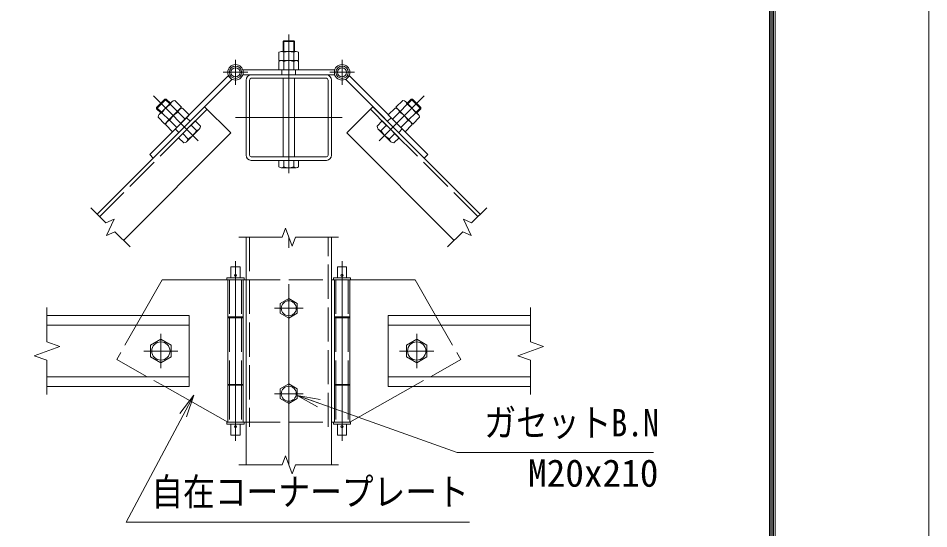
# Model space of a CAD drawing. Units: millimetres at full size; details may follow other scales. Extents: x -16800 to 16800, y -11880 to 11880.
# Drawn here: x 10403 to 16800, y -2668 to 917 of the extents above; entities that cross this region are included whole.
import ezdxf
from ezdxf.enums import TextEntityAlignment as Align

# ---------------------------------------------------------------- set-up
doc = ezdxf.new("R2010")
doc.units = ezdxf.units.MM
doc.header["$LTSCALE"] = 40
doc.linetypes.add('DASHED', pattern=[7.5, 6, -1.5])
doc.linetypes.add('USER1', pattern=[50.8, 31.75, -6.35, 6.35, -6.35])
for name, color, linetype, lineweight in [('0-0_D-STR1', 1, 'Continuous', 18), ('0-1_D-BMK', 2, 'USER1', 13), ('0-2_D-STR3', 3, 'Continuous', 13), ('0-6_D-STR-DIM', 7, 'Continuous', 13), ('0-7_0', 7, 'Continuous', 18), ('0-9_D-STR-TXT', 7, 'Continuous', 13), ('0-C_D-TTL', 7, 'Continuous', 18)]:
    doc.layers.add(name, color=color, linetype=linetype, lineweight=lineweight)
doc.styles.add('ＭＳ ゴシック', font='')
doc.styles.get('ＭＳ ゴシック').set_extended_font_data('MS Gothic')

# ---------------------------------------------------------------- blocks, each defined once
blk = doc.blocks.new('_Open')
at = {"layer": '0-7_0'}
blk.add_line((-40, 6.67), (0, 0), dxfattribs=at)
blk.add_lwpolyline([(-40, -6.67), (0, 0), (-40, 0)], dxfattribs=at)

msp = doc.modelspace()

# ---------------------------------------------------------------- linework, layer by layer
at = {"layer": '0-0_D-STR1'}
for p, q in [((12567.9, 519.33), (12039.9, 519.33)), ((12003.9, 483.33), (12003.9, -44.67)), ((12027.9, 483.33), (12027.9, -44.67)), ((12567.9, 495.33), (12039.9, 495.33)), ((12579.9, -44.67), (12579.9, 483.33)), ((12603.9, -44.67), (12603.9, 483.33)), ((10958.6, -459.03), (11712.84, 295.21)), ((11896.69, 111.36), (11712.84, 295.21)), ((12711.11, 111.36), (12894.96, 295.21)), ((13649.21, -459.03), (12894.96, 295.21)), ((11142.44, -642.88), (11896.69, 111.36)), ((13465.36, -642.88), (12711.11, 111.36)), ((12039.9, -56.67), (12567.9, -56.67)), ((12039.9, -80.67), (12567.9, -80.67)), ((12003.9, -619.41), (12003.9, -2219.41)), ((12603.9, -2219.41), (12603.9, -619.41)), ((11605.1, -1169.41), (10605.1, -1169.41)), ((11605.1, -1169.41), (11605.1, -1669.41)), ((13002.7, -1169.41), (14002.7, -1169.41)), ((13002.7, -1169.41), (13002.7, -1669.41)), ((11605.1, -1237.41), (10605.1, -1237.41)), ((13002.7, -1237.41), (14002.7, -1237.41)), ((10605.1, -1601.41), (11605.1, -1601.41)), ((14002.7, -1601.41), (13002.7, -1601.41)), ((10605.1, -1669.41), (11605.1, -1669.41)), ((14002.7, -1669.41), (13002.7, -1669.41))]:
    msp.add_line(p, q, dxfattribs=at)
at = {"layer": '0-0_D-STR1', "linetype": 'DASHED'}
for p, q in [((10975.57, -476.01), (11729.81, 278.24)), ((13632.24, -476.01), (12877.99, 278.24)), ((12027.9, -619.41), (12027.9, -1952.75)), ((12579.9, -1952.75), (12579.9, -619.41))]:
    msp.add_line(p, q, dxfattribs=at)
at = {"layer": '0-0_D-STR1'}
for centre, radius, start, end in [((12039.9, 483.33), 36, 90, 180), ((12567.9, 483.33), 36, 0, 90), ((12039.9, 483.33), 12, 90, 180), ((12567.9, 483.33), 12, 0, 90), ((12039.9, -44.67), 36, 180, 270), ((12039.9, -44.67), 12, 180, 270), ((12567.9, -44.67), 36, 270, 0), ((12567.9, -44.67), 12, 270, 0)]:
    msp.add_arc(centre, radius, start, end, dxfattribs=at)
at = {"layer": '0-1_D-BMK'}
for p, q in [((12303.9, -171.57), (12303.9, 803.76)), ((11929.5, 450.61), (11929.5, 624.04)), ((12678.3, 450.61), (12678.3, 624.04)), ((12016.22, 537.33), (11842.79, 537.33)), ((12765.02, 537.33), (12591.59, 537.33)), ((11667.93, 57.28), (11353.98, 371.24)), ((12939.87, 57.28), (13253.83, 371.24)), ((11928.9, 219.33), (12678.9, 219.33)), ((12303.9, -2219.41), (12303.9, -619.41)), ((11929.5, -2050.89), (11929.5, -788.95)), ((12678.3, -2050.89), (12678.3, -788.95)), ((12203.9, -1119.41), (12403.9, -1119.41)), ((11405.1, -1299.41), (11405.1, -1539.41)), ((13202.7, -1299.41), (13202.7, -1539.41)), ((11525.1, -1419.41), (11285.1, -1419.41)), ((13082.7, -1419.41), (13322.7, -1419.41)), ((12203.9, -1719.41), (12403.9, -1719.41))]:
    msp.add_line(p, q, dxfattribs=at)
at = {"layer": '0-2_D-STR3'}
for p, q in [((12263.9, 753.91), (12269.31, 759.33)), ((12263.9, 683.33), (12263.9, 753.91)), ((12263.9, 753.91), (12343.9, 753.91)), ((12269.31, 759.33), (12338.49, 759.33)), ((12269.31, 683.33), (12269.31, 759.33)), ((12338.49, 683.33), (12338.49, 759.33)), ((12343.9, 753.91), (12338.49, 759.33)), ((12343.9, 683.33), (12343.9, 753.91)), ((12234.7, 619.33), (12234.7, 677.73)), ((12250.98, 683.33), (12355.82, 683.33)), ((12269.3, 619.33), (12269.3, 677.73)), ((12338.5, 619.33), (12338.5, 677.73)), ((12373.1, 677.73), (12373.1, 619.33)), ((12234.7, 619.33), (12373.1, 619.33)), ((12234.7, 555.33), (12234.7, 613.73)), ((12250.98, 619.33), (12355.82, 619.33)), ((12269.3, 555.33), (12269.3, 613.73)), ((12338.5, 555.33), (12338.5, 613.73)), ((12373.1, 613.73), (12373.1, 555.33)), ((11983.9, 555.33), (12623.9, 555.33)), ((11983.9, 555.33), (11983.9, 519.33)), ((11983.9, 519.33), (12623.9, 519.33)), ((12234.7, 555.33), (12373.1, 555.33)), ((12255.9, 555.33), (12255.9, 519.33)), ((12351.9, 555.33), (12351.9, 519.33)), ((12623.9, 519.33), (12623.9, 555.33)), ((11878.31, 511.59), (11326.76, -39.96)), ((11903.76, 486.13), (11352.22, -65.41)), ((11878.31, 511.59), (11903.76, 486.13)), ((12263.9, -56.67), (12263.9, 495.33)), ((12343.9, -56.67), (12343.9, 495.33)), ((12729.5, 511.59), (12704.04, 486.13)), ((12704.04, 486.13), (13255.58, -65.41)), ((12729.5, 511.59), (13281.04, -39.96)), ((11375.2, 291.32), (11433.89, 350.02)), ((11375.2, 282.13), (11443.08, 350.02)), ((11394.1, 242.34), (11485.11, 333.35)), ((11467.83, 316.07), (11433.89, 350.02)), ((11433.89, 350.02), (11443.08, 350.02)), ((11472.43, 320.67), (11443.08, 350.02)), ((11502.97, 339.9), (11551.06, 291.82)), ((13104.83, 339.9), (13056.75, 291.82)), ((13213.71, 242.34), (13122.7, 333.35)), ((13135.38, 320.67), (13164.72, 350.02)), ((13139.97, 316.07), (13173.91, 350.02)), ((13173.91, 350.02), (13164.72, 350.02)), ((13232.61, 282.13), (13164.72, 350.02)), ((13232.61, 291.32), (13173.91, 350.02)), ((11409.14, 257.38), (11375.2, 291.32)), ((11375.2, 282.13), (11375.2, 291.32)), ((11404.55, 252.79), (11375.2, 282.13)), ((11433.4, 174.16), (11551.06, 291.82)), ((11447.84, 188.6), (11538.85, 279.61)), ((11521.64, 262.4), (11473.56, 310.49)), ((11575.38, 208.66), (11527.3, 256.75)), ((11556.71, 286.16), (11604.8, 238.08)), ((13051.09, 286.16), (13003.01, 238.08)), ((13032.42, 208.66), (13080.51, 256.75)), ((13174.41, 174.16), (13056.75, 291.82)), ((13159.97, 188.6), (13068.96, 279.61)), ((13086.16, 262.4), (13134.25, 310.49)), ((13198.67, 257.38), (13232.61, 291.32)), ((13203.26, 252.79), (13232.61, 282.13)), ((13232.61, 282.13), (13232.61, 291.32)), ((11433.4, 174.16), (11385.31, 222.24)), ((11462.81, 203.57), (11414.73, 251.65)), ((11516.55, 149.83), (11468.47, 197.91)), ((11487.14, 120.42), (11604.8, 238.08)), ((11529.56, 77.99), (11647.22, 195.65)), ((11611.02, 193.39), (11585.56, 218.84)), ((11683.99, 158.88), (11647.22, 195.65)), ((12923.81, 158.88), (12960.58, 195.65)), ((13078.24, 77.99), (12960.58, 195.65)), ((12996.78, 193.39), (13022.24, 218.84)), ((13120.67, 120.42), (13003.01, 238.08)), ((13091.25, 149.83), (13139.34, 197.91)), ((13144.99, 203.57), (13193.08, 251.65)), ((13174.41, 174.16), (13222.49, 222.24)), ((11487.14, 120.42), (11439.05, 168.5)), ((11531.82, 114.19), (11506.37, 139.65)), ((11586.43, 50.01), (11677.44, 141.02)), ((11654.58, 129.47), (11617.81, 166.24)), ((13021.37, 50.01), (12930.36, 141.02)), ((12953.23, 129.47), (12990, 166.24)), ((13075.98, 114.19), (13101.43, 139.65)), ((13120.67, 120.42), (13168.75, 168.5)), ((11566.33, 41.22), (11529.56, 77.99)), ((11595.75, 70.64), (11558.98, 107.4)), ((13012.06, 70.64), (13048.83, 107.4)), ((13041.47, 41.22), (13078.24, 77.99)), ((11326.76, -39.96), (11352.22, -65.41)), ((13281.04, -39.96), (13255.58, -65.41)), ((12234.7, -80.67), (12373.1, -80.67)), ((12234.7, -127.07), (12234.7, -80.67)), ((12269.3, -127.07), (12269.3, -80.67)), ((12338.5, -127.07), (12338.5, -80.67)), ((12373.1, -127.07), (12373.1, -80.67)), ((12250.98, -132.67), (12355.82, -132.67)), ((11961.5, -827.41), (11897.5, -827.41)), ((11897.5, -906.61), (11897.5, -827.41)), ((11961.5, -906.61), (11961.5, -827.41)), ((12646.3, -827.41), (12710.3, -827.41)), ((12646.3, -906.61), (12646.3, -827.41)), ((12710.3, -906.61), (12710.3, -827.41)), ((11415.1, -919.41), (11272.25, -1169.41)), ((11875.1, -919.41), (11415.1, -919.41)), ((11989.5, -906.61), (11869.5, -906.61)), ((11869.5, -919.41), (11869.5, -906.61)), ((11875.1, -919.41), (12003.9, -919.41)), ((11875.1, -919.41), (11875.1, -1179.41)), ((11875.1, -919.41), (11875.1, -1919.41)), ((11983.9, -919.41), (11983.9, -1919.41)), ((11989.5, -919.41), (11989.5, -906.61)), ((12603.9, -919.41), (12782.7, -919.41)), ((12618.3, -906.61), (12738.3, -906.61)), ((12618.3, -919.41), (12618.3, -906.61)), ((12623.9, -919.41), (12623.9, -1919.41)), ((12732.7, -919.41), (12732.7, -1179.41)), ((12732.7, -919.41), (12732.7, -1919.41)), ((12738.3, -919.41), (12738.3, -906.61)), ((12782.7, -919.41), (13192.7, -919.41)), ((13192.7, -919.41), (13335.56, -1169.41)), ((11983.9, -1179.41), (11875.1, -1179.41)), ((11983.9, -1185.41), (11875.1, -1185.41)), ((11897.5, -1185.41), (11897.5, -1179.41)), ((11961.5, -1185.41), (11961.5, -1179.41)), ((11983.9, -1185.41), (11983.9, -1653.41)), ((12623.9, -1179.41), (12732.7, -1179.41)), ((12623.9, -1185.41), (12623.9, -1653.41)), ((12623.9, -1185.41), (12732.7, -1185.41)), ((12646.3, -1185.41), (12646.3, -1179.41)), ((12710.3, -1185.41), (12710.3, -1179.41)), ((11983.9, -1653.41), (11875.1, -1653.41)), ((11983.9, -1659.41), (11875.1, -1659.41)), ((11875.1, -1659.41), (11875.1, -1919.41)), ((11897.5, -1659.41), (11897.5, -1653.41)), ((11961.5, -1659.41), (11961.5, -1653.41)), ((12623.9, -1653.41), (12732.7, -1653.41)), ((12623.9, -1659.41), (12732.7, -1659.41)), ((12646.3, -1659.41), (12646.3, -1653.41)), ((12710.3, -1659.41), (12710.3, -1653.41)), ((12732.7, -1659.41), (12732.7, -1919.41)), ((11431.92, -1669.41), (11875.1, -1919.41)), ((13175.88, -1669.41), (12732.7, -1919.41)), ((11869.5, -1932.21), (11869.5, -1919.41)), ((11869.5, -1919.41), (12003.9, -1919.41)), ((11989.5, -1932.21), (11869.5, -1932.21)), ((11897.5, -2011.41), (11897.5, -1932.21)), ((11961.5, -2011.41), (11961.5, -1932.21)), ((11989.5, -1932.21), (11989.5, -1919.41)), ((12603.9, -1919.41), (12738.3, -1919.41)), ((12618.3, -1932.21), (12618.3, -1919.41)), ((12618.3, -1932.21), (12738.3, -1932.21)), ((12646.3, -2011.41), (12646.3, -1932.21)), ((12710.3, -2011.41), (12710.3, -1932.21)), ((12738.3, -1932.21), (12738.3, -1919.41)), ((11961.5, -2011.41), (11897.5, -2011.41)), ((12646.3, -2011.41), (12710.3, -2011.41))]:
    msp.add_line(p, q, dxfattribs=at)
at = {"layer": '0-2_D-STR3', "linetype": 'DASHED'}
for p, q in [((11886.3, -919.41), (11886.3, -1179.41)), ((11972.7, -919.41), (11972.7, -1179.41)), ((12003.9, -919.41), (12603.9, -919.41)), ((12635.1, -919.41), (12635.1, -1179.41)), ((12721.5, -919.41), (12721.5, -1179.41)), ((11272.25, -1169.41), (11095.1, -1479.41)), ((11886.3, -1185.41), (11886.3, -1653.41)), ((11972.7, -1185.41), (11972.7, -1653.41)), ((12635.1, -1185.41), (12635.1, -1653.41)), ((12721.5, -1185.41), (12721.5, -1653.41)), ((11095.1, -1479.41), (11431.92, -1669.41)), ((11886.3, -1659.41), (11886.3, -1919.41)), ((11972.7, -1659.41), (11972.7, -1919.41)), ((12635.1, -1659.41), (12635.1, -1919.41)), ((12721.5, -1659.41), (12721.5, -1919.41)), ((12003.9, -1919.41), (12603.9, -1919.41))]:
    msp.add_line(p, q, dxfattribs=at)
at = {"layer": '0-2_D-STR3'}
for points in [[(12243.97, -1084.81), (12303.9, -1050.21), (12363.83, -1084.81), (12363.83, -1154.01), (12303.9, -1188.61), (12243.97, -1154.01)], [(11477.16, -1461.01), (11405.1, -1502.61), (11333.05, -1461.01), (11333.05, -1377.81), (11405.1, -1336.21), (11477.16, -1377.81)], [(13130.65, -1461.01), (13202.7, -1502.61), (13274.76, -1461.01), (13274.76, -1377.81), (13202.7, -1336.21), (13130.65, -1377.81)], [(12243.97, -1684.81), (12303.9, -1650.21), (12363.83, -1684.81), (12363.83, -1754.01), (12303.9, -1788.61), (12243.97, -1754.01)]]:
    msp.add_lwpolyline(points, close=True, dxfattribs=at)
at = {"layer": '0-2_D-STR3', "linetype": 'DASHED'}
msp.add_lwpolyline([(13335.56, -1169.41), (13512.7, -1479.41), (13175.88, -1669.41)], dxfattribs=at)
at = {"layer": '0-2_D-STR3'}
for centre, radius in [((11929.5, 537.33), 54.4), ((11929.5, 537.33), 43.2), ((12678.3, 537.33), 54.4), ((12678.3, 537.33), 43.2), ((11929.5, 537.33), 32), ((12678.3, 537.33), 32), ((11929.5, -887.41), 8), ((12678.3, -887.41), 8), ((12303.9, -1119.41), 52.42), ((11405.1, -1419.41), 64.36), ((13202.7, -1419.41), 64.36), ((12303.9, -1719.41), 52.42), ((11929.5, -1951.41), 8), ((12678.3, -1951.41), 8)]:
    msp.add_circle(centre, radius, dxfattribs=at)
for centre, radius, start, end in [((12252, 653.9), 29.45, 54.01973, 125.98027), ((12303.9, 573.64), 109.69, 71.61284, 108.38716), ((12355.8, 653.8), 29.52, 54.12648, 125.87352), ((12252, 589.9), 29.45, 54.01973, 125.98027), ((12303.9, 509.64), 109.69, 71.61284, 108.38716), ((12355.8, 589.8), 29.52, 54.12648, 125.87352), ((11504.01, 309.45), 30.46, 91.94085, 178.05915), ((13103.8, 309.45), 30.46, 1.94085, 88.05915), ((11517.8, 207.42), 112.16, 113.22895, 156.77105), ((11571.54, 153.68), 112.16, 113.22895, 156.77105), ((11557.75, 255.71), 30.46, 91.94085, 178.05915), ((13050.06, 255.71), 30.46, 1.94085, 88.05915), ((13036.27, 153.68), 112.16, 23.22895, 66.77105), ((13090.01, 207.42), 112.16, 23.22895, 66.77105), ((11416.31, 220.66), 31.03, 92.91412, 177.08588), ((11470.05, 166.92), 31.03, 92.91412, 177.08588), ((13137.76, 166.92), 31.03, 2.91412, 87.08588), ((13191.5, 220.66), 31.03, 2.91412, 87.08588), ((11551.51, 173.7), 112.16, 293.22895, 336.77105), ((11653.55, 159.91), 30.46, 271.94085, 358.05915), ((12954.26, 159.91), 30.46, 181.94085, 268.05915), ((13056.29, 173.7), 112.16, 203.22895, 246.77105), ((11564.75, 72.21), 31.03, 272.91412, 357.08588), ((13043.05, 72.21), 31.03, 182.91412, 267.08588), ((12252, -103.25), 29.45, 234.01973, 305.98027), ((12303.9, -22.99), 109.69, 251.61284, 288.38716), ((12355.8, -103.15), 29.52, 234.12648, 305.87352)]:
    msp.add_arc(centre, radius, start, end, dxfattribs=at)
at = {"layer": '0-6_D-STR-DIM'}
for p, q in [((11019.69, -520.12), (10912.63, -413.07)), ((13588.12, -520.12), (13695.17, -413.07)), ((11019.69, -520.12), (11077.46, -493.18)), ((11077.46, -493.18), (11023.58, -608.74)), ((13530.34, -493.18), (13584.23, -608.74)), ((13588.12, -520.12), (13530.34, -493.18)), ((12280.82, -555.98), (12257.73, -619.41)), ((12326.99, -682.84), (12280.82, -555.98)), ((11023.58, -608.74), (11081.36, -581.8)), ((11188.41, -688.84), (11081.36, -581.8)), ((11953.9, -619.41), (12257.73, -619.41)), ((12350.08, -619.41), (12326.99, -682.84)), ((12350.08, -619.41), (12653.9, -619.41)), ((13419.4, -688.84), (13526.45, -581.8)), ((13584.23, -608.74), (13526.45, -581.8)), ((10605.1, -1114), (10605.1, -1354)), ((14002.7, -1114), (14002.7, -1354)), ((10694.96, -1386.71), (10515.24, -1452.12)), ((10605.1, -1354), (10694.96, -1386.71)), ((14092.56, -1386.71), (13912.84, -1452.12)), ((14002.7, -1354), (14092.56, -1386.71)), ((10515.24, -1452.12), (10605.1, -1484.83)), ((13912.84, -1452.12), (14002.7, -1484.83)), ((10605.1, -1484.83), (10605.1, -1724.83)), ((14002.7, -1484.83), (14002.7, -1724.83)), ((12280.82, -2155.98), (12257.73, -2219.41)), ((12326.99, -2282.84), (12280.82, -2155.98)), ((11953.9, -2219.41), (12257.73, -2219.41)), ((12350.08, -2219.41), (12326.99, -2282.84)), ((12350.08, -2219.41), (12653.9, -2219.41))]:
    msp.add_line(p, q, dxfattribs=at)
at = {"layer": '0-9_D-STR-TXT'}
for points in [[(13574.45, -2620.67), (11161.61, -2620.67), (11636.92, -1730.23)], [(14866.71, -2131.44), (13486.37, -2131.44), (12365.72, -1732.93)]]:
    msp.add_lwpolyline(points, dxfattribs=at)
at = {"layer": '0-C_D-TTL', "color": 2}
msp.add_lwpolyline([(-16800, 11880), (16800, 11880), (16800, -11880), (-16800, -11880)], close=True, dxfattribs=at)
at = {"layer": '0-C_D-TTL'}
for points in [[(-15720, 11000), (15720, 11000), (15720, -11000), (-15720, -11000)], [(-15710, 10990), (15710, 10990), (15710, -10990), (-15710, -10990)], [(-15700, 10980), (15700, 10980), (15700, -10980), (-15700, -10980)], [(-15690, 10970), (15690, 10970), (15690, -10970), (-15690, -10970)], [(-15680, 10960), (15680, 10960), (15680, -10960), (-15680, -10960)]]:
    msp.add_lwpolyline(points, close=True, dxfattribs=at)

# ---------------------------------------------------------------- block references
at = {"layer": '0-9_D-STR-TXT', "xscale": 4, "yscale": 4}
for p, rotation in [((11637.86, -1728.47), 61.90715), ((12363.83, -1732.26), 160.42437)]:
    msp.add_blockref('_Open', p, dxfattribs=dict(at, rotation=rotation))

# ---------------------------------------------------------------- texts
at = {"layer": '0-9_D-STR-TXT', "style": 'ＭＳ ゴシック', "width": 0.85}
for s, p in [('ガセットB.N', (13677.88, -2076.53)), ('自在コーナープレート', (11337.9, -2561.69))]:
    msp.add_text(s, height=192.4, dxfattribs=at).set_placement(p, align=Align.BOTTOM_LEFT)
at = {"layer": '0-9_D-STR-TXT', "style": 'ＭＳ ゴシック'}
msp.add_text('M20x210', height=192.4, dxfattribs=at).set_placement((13984.7, -2430.09), align=Align.BOTTOM_LEFT)

doc.saveas('drawing.dxf')
